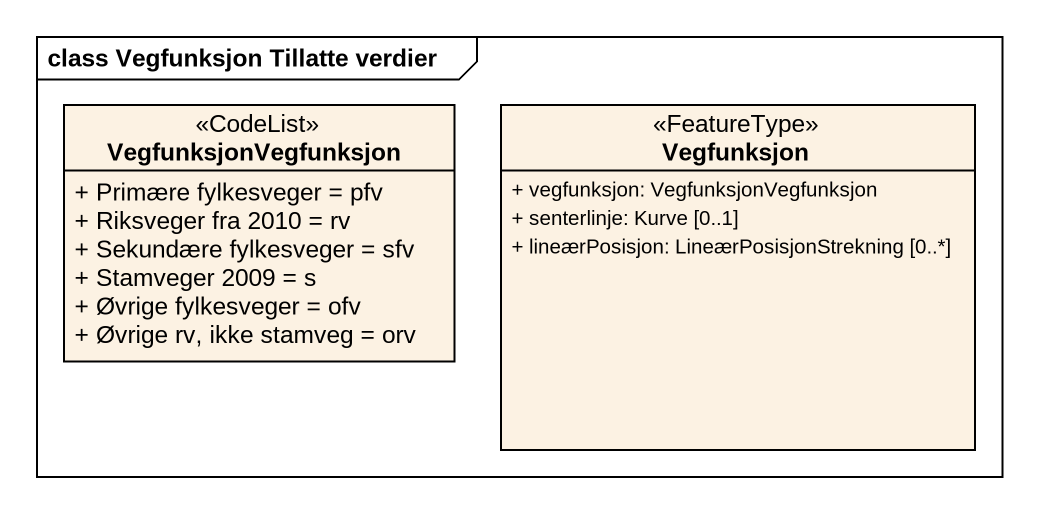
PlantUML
@startuml
mainframe class Vegfunksjon Tillatte verdier
hide circle
hide empty members
skinparam classAttributeIconSize 0
class VegfunksjonVegfunksjon <<CodeList>> {
  + Primære fylkesveger = pfv
  + Riksveger fra 2010 = rv
  + Sekundære fylkesveger = sfv
  + Stamveger 2009 = s
  + Øvrige fylkesveger = ofv
  + Øvrige rv, ikke stamveg = orv
}
class Vegfunksjon <<FeatureType>> {
  + vegfunksjon: VegfunksjonVegfunksjon
  + senterlinje: Kurve [0..1]
  + lineærPosisjon: LineærPosisjonStrekning [0..*]
}
@enduml
